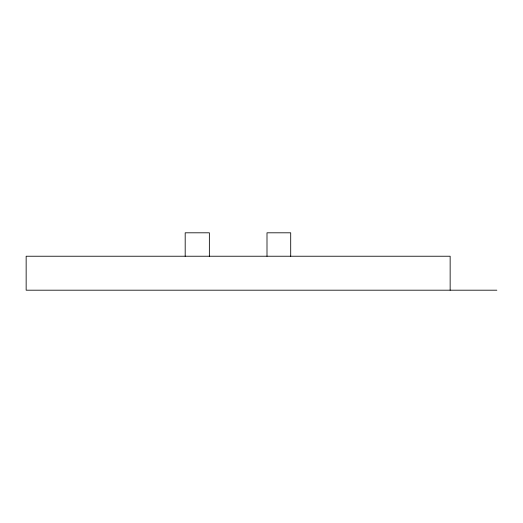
<?xml version="1.0" encoding="UTF-8"?>
<svg xmlns="http://www.w3.org/2000/svg" width="523" height="523" viewBox="0 0 523 523"><rect width="100%" height="100%" fill="white"/><g stroke="black" fill="none" stroke-linecap="round" stroke-linejoin="round"><path stroke-width="0.78" d="M496.85 290.193L26.15 290.193L26.15 256.231L450.146 256.231L450.146 290.193M290.703 256.231L290.703 232.807L266.998 232.807L266.998 256.231M209.363 256.231L209.363 232.807L185.188 232.807L185.188 256.231"/></g></svg>
